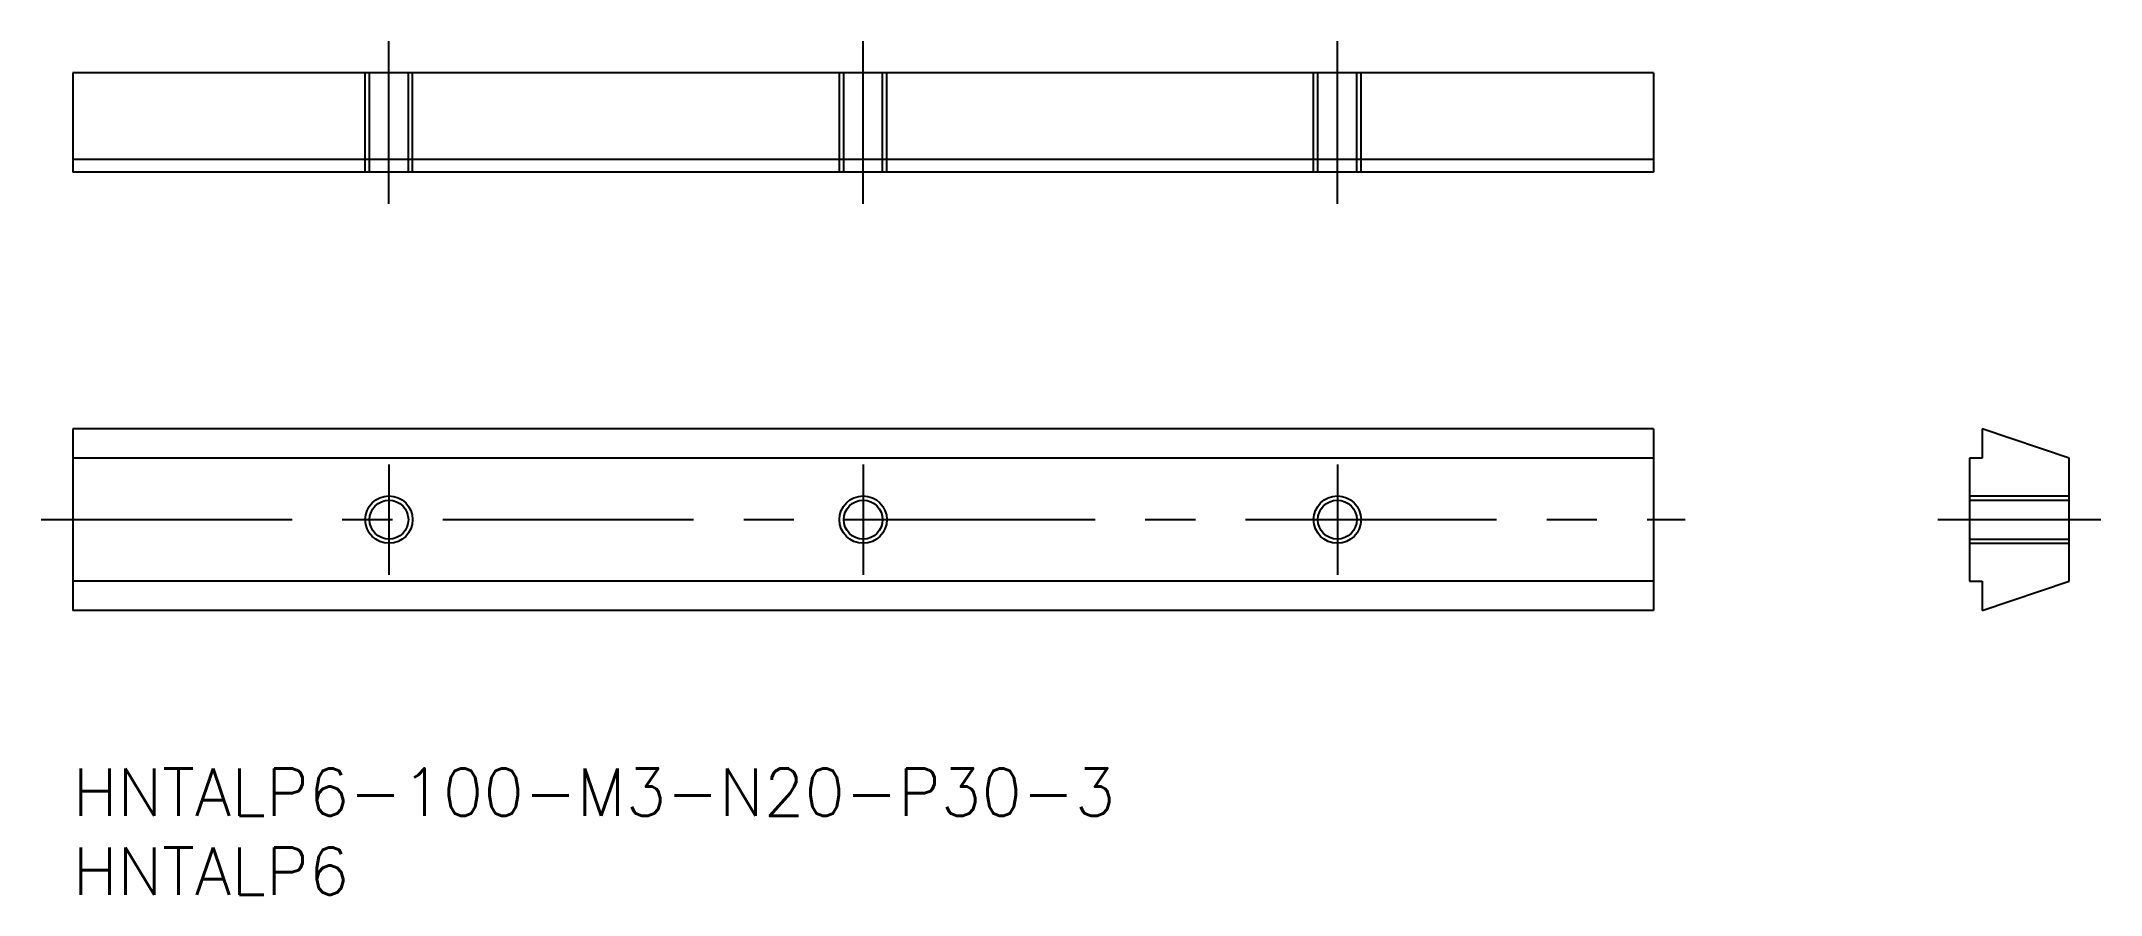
# Model space of a CAD drawing. Extents: x -2 to 128, y -8 to 46.
import ezdxf

# ---------------------------------------------------------------- set-up
doc = ezdxf.new("R2010")
doc.units = 0
doc.header["$LTSCALE"] = 0.5
doc.linetypes.add('CENTER', pattern=[50.8, 31.75, -6.35, 6.35, -6.35])
doc.linetypes.add('DASHED', pattern=[19.05, 12.7, -6.35])
for name, color, linetype in [('MSM_CENTER', 1, 'CENTER'), ('MSM_CONTINUOUS', 7, 'CONTINUOUS'), ('MSM_DASHED', 4, 'DASHED'), ('MSM_NARROW', 5, 'CONTINUOUS'), ('MSM_PART_NUMBER', 7, 'CONTINUOUS')]:
    doc.layers.add(name, color=color, linetype=linetype)
doc.styles.get("Standard").update_dxf_attribs({"font": 'txt.shx', "height": 3, "bigfont": 'bigfont.shx'})

# ---------------------------------------------------------------- blocks, each defined once
blk = doc.blocks.new('*U21')
at = {"layer": 'MSM_PART_NUMBER'}
blk.add_text('HNTALP6-100-M3-N20-P30-3', height=3, dxfattribs=at).set_placement((0, -3))
blk = doc.blocks.new('*U22')
at = {"layer": 'MSM_PART_NUMBER'}
blk.add_text('HNTALP6', height=3, dxfattribs=at).set_placement((0, -8))

msp = doc.modelspace()

# ---------------------------------------------------------------- linework, layer by layer
at = {"layer": 'MSM_CENTER'}
for p, q in [((20, 35.74), (20, 46.04)), ((50, 35.74), (50, 46.04)), ((80, 35.74), (80, 46.04)), ((20, 19.25), (20, 12.25)), ((50, 19.25), (50, 12.25)), ((80, 19.25), (80, 12.25)), ((-2, 15.75), (102, 15.75)), ((118, 15.75), (128.3, 15.75))]:
    msp.add_line(p, q, dxfattribs=at)
at = {"layer": 'MSM_CONTINUOUS'}
for p, q in [((100, 44.04), (0, 44.04)), ((0, 44.04), (0, 37.74)), ((100, 44.04), (100, 37.74)), ((100, 38.54), (0, 38.54)), ((100, 37.74), (0, 37.74)), ((0, 21.5), (0, 10)), ((100, 21.5), (0, 21.5)), ((100, 21.5), (100, 10)), ((126.3, 19.65), (120.8, 21.5)), ((120.8, 21.5), (120.8, 19.65)), ((100, 19.65), (0, 19.65)), ((120.8, 19.65), (120, 19.65)), ((120, 19.65), (120, 11.85)), ((126.3, 11.85), (126.3, 19.65)), ((100, 11.85), (0, 11.85)), ((120, 11.85), (120.8, 11.85)), ((120.8, 11.85), (120.8, 10)), ((120.8, 10), (126.3, 11.85)), ((100, 10), (0, 10))]:
    msp.add_line(p, q, dxfattribs=at)
for centre in [(20, 15.75), (50, 15.75), (80, 15.75)]:
    msp.add_circle(centre, 1.23, dxfattribs=at)
at = {"layer": 'MSM_DASHED'}
for p, q in [((18.5, 37.74), (18.5, 44.04)), ((18.77, 37.74), (18.77, 44.04)), ((21.23, 37.74), (21.23, 44.04)), ((21.5, 37.74), (21.5, 44.04)), ((48.5, 37.74), (48.5, 44.04)), ((48.77, 37.74), (48.77, 44.04)), ((51.23, 37.74), (51.23, 44.04)), ((51.5, 37.74), (51.5, 44.04)), ((78.5, 37.74), (78.5, 44.04)), ((78.77, 37.74), (78.77, 44.04)), ((81.23, 37.74), (81.23, 44.04)), ((81.5, 37.74), (81.5, 44.04)), ((120, 17.25), (126.3, 17.25)), ((120, 16.98), (126.3, 16.98)), ((120, 14.52), (126.3, 14.52)), ((120, 14.25), (126.3, 14.25))]:
    msp.add_line(p, q, dxfattribs=at)
at = {"layer": 'MSM_NARROW'}
for centre in [(20, 15.75), (50, 15.75), (80, 15.75)]:
    msp.add_circle(centre, 1.5, dxfattribs=at)

# ---------------------------------------------------------------- block references
at = {"layer": 'MSM_CONTINUOUS'}
for name in ['*U21', '*U22']:
    msp.add_blockref(name, (0, 0), dxfattribs=at)

doc.saveas('drawing.dxf')
